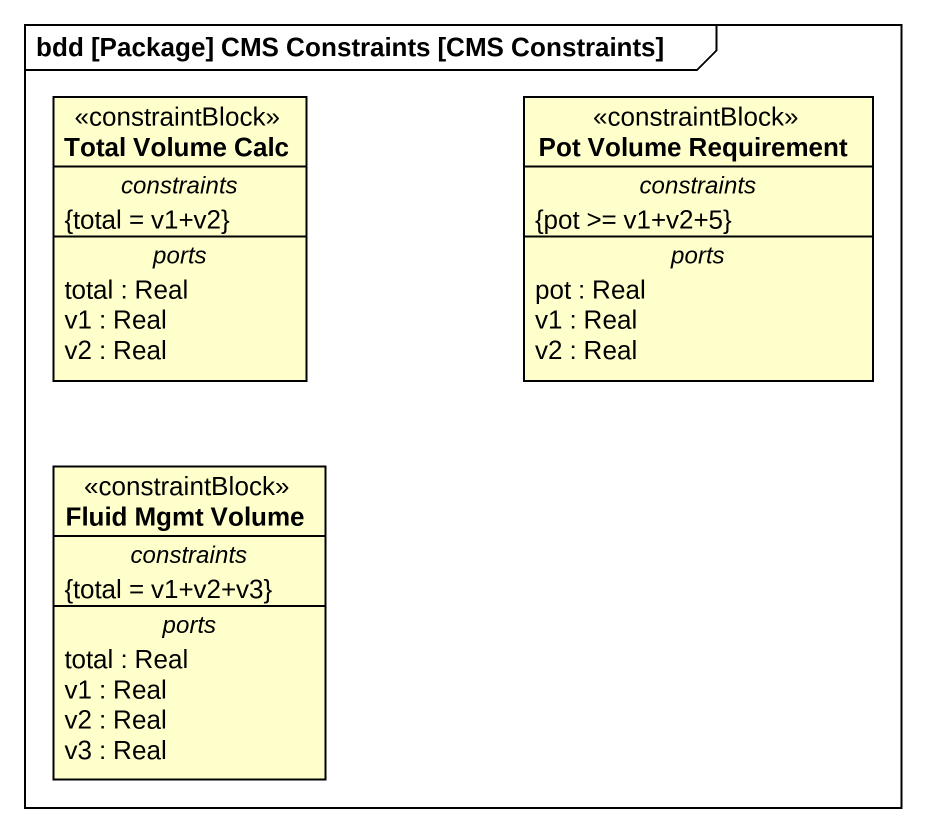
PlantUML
@startuml
mainframe bdd [Package] CMS Constraints [CMS Constraints]
hide circle
hide empty members
class "Total Volume Calc" as Total_Volume_Calc <<constraintBlock>> {
  -- constraints --
  {total = v1+v2}
  -- ports --
  total : Real
  v1 : Real
  v2 : Real
}
class "Pot Volume Requirement" as Pot_Volume_Requirement <<constraintBlock>> {
  -- constraints --
  {pot >= v1+v2+5}
  -- ports --
  pot : Real
  v1 : Real
  v2 : Real
}
class "Fluid Mgmt Volume" as Fluid_Mgmt_Volume <<constraintBlock>> {
  -- constraints --
  {total = v1+v2+v3}
  -- ports --
  total : Real
  v1 : Real
  v2 : Real
  v3 : Real
}
@enduml
